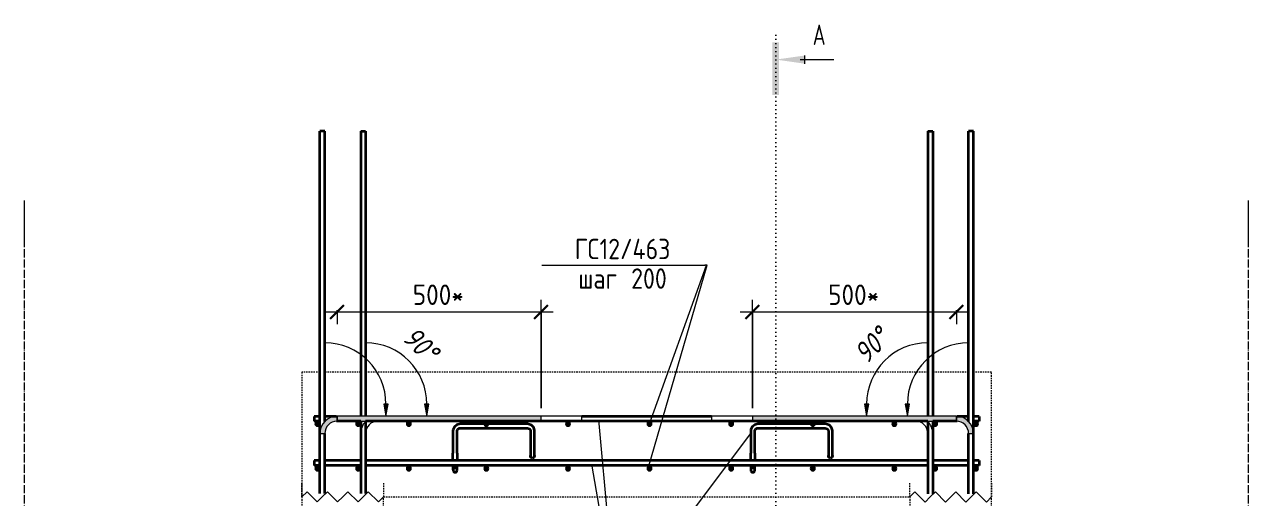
# Model space of a CAD drawing. Header units: millimetres. Extents: x 28954 to 49618, y -2651 to 78735.
# Drawn here: x 46538 to 49538, y -479 to 681 of the extents above; entities that cross this region are included whole.
import ezdxf

# ---------------------------------------------------------------- set-up
doc = ezdxf.new("R2010")
doc.units = ezdxf.units.MM
for name, pattern in [('01 Штриховая _4 мм_', [6, 3.5, -2.5]), ('02 Штрихпунктирная _20 мм_', [25, 20, -2.5, 0, -2.5]), ('04 Пунктир 10мм', [10, 0, -10])]:
    doc.linetypes.add(name, pattern=pattern)
for name, color, linetype, lineweight in [('AA_Dim', 7, 'Continuous', 9), ('AA_Dim-20', 7, 'Continuous', 9), ('AA_Linii', 7, 'Continuous', 9), ('AA_Oformlenie', 7, 'Continuous', 9), ('AA_Razrez', 7, 'Continuous', 9), ('AA_Vinoska', 7, 'Continuous', 9), ('KR_Armatura', 7, 'Continuous', 20), ('KR_Armatura_Tonkie', 7, 'Continuous', 20), ('Оси', 7, 'Continuous', 9)]:
    doc.layers.add(name, color=color, linetype=linetype, lineweight=lineweight)
for name, color, linetype, lineweight, true_color in [('AF_Perekritie', 7, 'Continuous', 60, 0x006a35), ('AF_Perekritie_Опалубка', 7, 'Continuous', 60, 0x006a35), ('AF_Stena_Опалубка', 7, 'Continuous', 20, 0x0063c6)]:
    doc.layers.add(name, color=color, linetype=linetype, lineweight=lineweight, true_color=true_color)
doc.styles.add('ISOCPEUR', font='isocpeur.TTF', dxfattribs={"width": 0.7, "height": 50})
doc.styles.add('ISOCPEUR_1', font='isocpeur.TTF', dxfattribs={"width": 0.9, "height": 50})
doc.styles.add('ISOCPEUR_4', font='isocpeur.TTF', dxfattribs={"width": 0.85, "height": 50})
doc.styles.add('ISOCPEUR_I', font='isocpeui.ttf', dxfattribs={"width": 0.85, "height": 50})
doc.dimstyles.new('00_Точн_3_знака__прозр_', dxfattribs={"dimscale": 304.8, "dimtxt": 50.137748, "dimasz": 0.111549, "dimexe": 0.098425, "dimexo": 0.065617, "dimgap": 0.006562, "dimtad": 1, "dimdec": 3, "dimrnd": 0.001, "dimdsep": 46, "dimtxsty": 'ISOCPEUR_1', "dimblk1": 'OBLIQUE', "dimblk2": 'OBLIQUE', "dimsah": 1, "dimcen": 0.09, "dimdle": 0.098425, "dimazin": 0, "dimtfac": 1, "dimtdec": 4, "dimtix": 1, "dimtmove": 0, "dimatfit": 3, "dimfxl": 1, "dimtvp": 1, "dimtolj": 1, "dimtzin": 0, "dimlwd": 18, "dimlwe": 18, "dimarcsym": 2})

# ---------------------------------------------------------------- blocks, each defined once
blk = doc.blocks.new('Ktcnybwf - Лестница-3686718-В-В Арм')
at = {"layer": 'AF_Perekritie', "linetype": '01 Штриховая _4 мм_', "lineweight": 20}
for p, q in [((76335, -170), (76335, -475)), ((76379, -170), (76335, -170)), ((76479, -170), (76391, -170)), ((77869, -170), (76491, -170)), ((77969, -170), (77881, -170)), ((78025, -170), (77981, -170)), ((78025, -475), (78025, -170)), ((76335, -441.4), (76335, -475)), ((78025, -475), (78025, -441.4)), ((76535, -475), (77825, -475))]:
    blk.add_line(p, q, dxfattribs=at)
blk = doc.blocks.new('261_Лягушка _НесАрм_РабПлоск_ - 10 А240-3789873-В-В Арм')
at = {"layer": 'KR_Armatura', "lineweight": 35, "flags": 128}
for points in [[(77440.2, -403.7), (77439.1, -403.9), (77437.9, -404.4), (77436.9, -405.1), (77436.1, -406.1), (77435.6, -407.3), (77435.3, -408.6), (77435.3, -410), (77435.6, -411.3), (77436.1, -412.5), (77436.9, -413.5), (77437.9, -414.3), (77439.1, -414.7), (77440.2, -414.9)], [(77440.2, -414.9), (77441.4, -414.7), (77442.6, -414.3), (77443.6, -413.5), (77444.4, -412.5), (77444.9, -411.3), (77445.2, -410), (77445.2, -408.6), (77444.9, -407.3), (77444.4, -406.1), (77443.6, -405.1), (77442.6, -404.4), (77441.4, -403.9), (77440.2, -403.7)]]:
    blk.add_lwpolyline(points, dxfattribs=at)
at = {"layer": 'KR_Armatura_Tonkie', "lineweight": 35}
for p, q in [((77617.7, -296.7), (77452.7, -296.7)), ((77435.2, -312.9), (77435.2, -368.3)), ((77445.2, -368.3), (77445.2, -312.9)), ((77452.7, -306.7), (77617.7, -306.7)), ((77625.2, -312.9), (77625.2, -368.3)), ((77635.2, -368.3), (77635.2, -312.9)), ((77435.2, -385.1), (77435.2, -386.3)), ((77445.2, -386.3), (77445.2, -385.1)), ((77625.2, -373.2), (77625.2, -373.9)), ((77625.2, -375.3), (77625.2, -373.9)), ((77635.2, -373.9), (77635.2, -373.2)), ((77635.2, -373.9), (77635.2, -375.3)), ((77435.2, -398.3), (77435.2, -409.3)), ((77445.2, -409.3), (77445.2, -398.3))]:
    blk.add_line(p, q, dxfattribs=at)
at = {"layer": 'KR_Armatura_Tonkie', "lineweight": 35, "flags": 128}
for points in [[(77452.7, -296.7), (77444.7, -298.5), (77438.6, -303.4), (77435.5, -310.4), (77435.2, -312.9)], [(77635.2, -312.9), (77633.3, -305.5), (77628, -299.8), (77620.4, -296.9), (77617.7, -296.7)], [(77445.2, -312.9), (77446.8, -309.2), (77451, -306.9), (77452.7, -306.7)], [(77617.7, -306.7), (77622.6, -308.2), (77625.1, -311.6), (77625.2, -312.9)], [(77435.2, -385.1), (77435.2, -380.4), (77435.2, -373.7), (77435.2, -368.3)], [(77445.2, -368.3), (77445.2, -375.2), (77445.2, -381.6), (77445.2, -385.1)], [(77625.2, -368.3), (77625.2, -373.4), (77625.2, -375.3)], [(77630.2, -380.3), (77626.4, -378.4), (77625.2, -375.3)], [(77635.2, -375.3), (77633.4, -379.1), (77630.2, -380.3)], [(77635.2, -375.3), (77635.2, -373.3), (77635.2, -368.3)]]:
    blk.add_lwpolyline(points, dxfattribs=at)
blk = doc.blocks.new('079_Обозначение загиба стержня _ЭлУзла_ - Сплошные линии-3773023-В-В Арм')
at = {"layer": 'AA_Oformlenie'}
blk.add_hatch(color=256, dxfattribs=at).paths.add_polyline_path([(76641, -277.9), (76646.3, -247.9), (76635.7, -247.9)])
for p, q in [((76646.3, -247.9), (76635.7, -247.9)), ((76635.7, -247.9), (76641, -277.9)), ((76641, -277.9), (76646.3, -247.9)), ((77021, -277.9), (76521, -277.9)), ((76521, -289.9), (77021, -289.9)), ((77021, -289.9), (77021, -277.9))]:
    blk.add_line(p, q, dxfattribs=at)
for centre, radius, start, end in [((76491, -247.9), 150, 0.0049, 90), ((76521, -319.9), 42, 134.2549, 180), ((76521, -319.9), 30, 90, 180)]:
    blk.add_arc(centre, radius, start, end, dxfattribs=at)
blk = doc.blocks.new('079_Обозначение загиба стержня _ЭлУзла_ - Сплошные линии-3773018-В-В Арм')
at = {"layer": 'AA_Oformlenie'}
for points in [[(76541, -277.9), (76546.3, -247.9), (76535.7, -247.9)], [(76391, -319.9), (76392, -312.1), (76395, -304.9), (76400, -298.5), (76406, -293.9), (76413.2, -290.9), (76421, -289.9), (76421, -277.9), (76410.1, -279.3), (76400, -283.5), (76391, -290.6), (76384.6, -298.9), (76380.4, -309), (76379, -319.9)], [(76787, -289.9), (76921, -289.9), (76921, -277.9), (76421, -278.1), (76421, -289.9), (76786.2, -289.9)]]:
    blk.add_hatch(color=256, dxfattribs=at).paths.add_polyline_path(points)
for p, q in [((76546.3, -247.9), (76535.7, -247.9)), ((76535.7, -247.9), (76541, -277.9)), ((76541, -277.9), (76546.3, -247.9)), ((76421, -289.9), (76421, -277.9)), ((76921, -277.9), (76421, -277.9)), ((76921, -277.9), (76421, -277.9)), ((76421, -277.9), (76421, -289.9)), ((76421, -289.9), (76921, -289.9)), ((76421, -289.9), (76921, -289.9)), ((76921, -289.9), (76921, -277.9)), ((76921, -289.9), (76921, -277.9)), ((76379, -319.9), (76391, -319.9))]:
    blk.add_line(p, q, dxfattribs=at)
for centre, radius, start, end in [((76391, -247.9), 150, 0.0049, 90), ((76421, -319.9), 42, 90, 180), ((76421, -319.9), 42, 90, 180), ((76421, -319.9), 30, 90, 180), ((76421, -319.9), 30, 90, 180)]:
    blk.add_arc(centre, radius, start, end, dxfattribs=at)
blk = doc.blocks.new('079_Обозначение загиба стержня _ЭлУзла_ - Сплошные линии-3772940-В-В Арм')
at = {"layer": 'AA_Oformlenie'}
blk.add_hatch(color=256, dxfattribs=at).paths.add_polyline_path([(77719, -277.9), (77724.3, -247.9), (77713.7, -247.9)])
for p, q in [((77713.7, -247.9), (77719, -277.9)), ((77724.3, -247.9), (77713.7, -247.9)), ((77719, -277.9), (77724.3, -247.9)), ((77839, -277.9), (77339, -277.9)), ((77339, -277.9), (77339, -289.9)), ((77339, -289.9), (77839, -289.9))]:
    blk.add_line(p, q, dxfattribs=at)
for centre, radius, start, end in [((77869, -247.9), 150, 90, 179.9951), ((77839, -319.9), 30, 360, 90), ((77839, -319.9), 42, 360, 45.7451)]:
    blk.add_arc(centre, radius, start, end, dxfattribs=at)
blk = doc.blocks.new('079_Обозначение загиба стержня _ЭлУзла_ - Сплошные линии-3772954-В-В Арм')
at = {"layer": 'AA_Oformlenie'}
for points in [[(77819, -277.9), (77824.3, -247.9), (77813.7, -247.9), (77815.7, -259.2)], [(77787, -289.9), (77939, -289.9), (77939, -277.9), (77439, -278.1), (77439, -289.9), (77786.2, -289.9)], [(77981, -319.9), (77979.6, -309), (77975.4, -298.9), (77968.6, -290.1), (77960, -283.5), (77949.9, -279.3), (77939, -278.1), (77939, -289.9), (77946.8, -290.9), (77954, -293.9), (77960.4, -298.9), (77965, -304.9), (77968, -312.1), (77969, -319.9), (77971.1, -319.9)]]:
    blk.add_hatch(color=256, dxfattribs=at).paths.add_polyline_path(points)
for p, q in [((77813.7, -247.9), (77819, -277.9)), ((77824.3, -247.9), (77813.7, -247.9)), ((77819, -277.9), (77824.3, -247.9)), ((77939, -277.9), (77439, -277.9)), ((77439, -277.9), (77439, -289.9)), ((77439, -277.9), (77439, -289.9)), ((77939, -277.9), (77439, -277.9)), ((77439, -289.9), (77939, -289.9)), ((77439, -289.9), (77939, -289.9)), ((77939, -277.9), (77939, -289.9)), ((77939, -289.9), (77939, -277.9)), ((77969, -319.9), (77981, -319.9))]:
    blk.add_line(p, q, dxfattribs=at)
for centre, radius, start, end in [((77969, -247.9), 150, 90, 179.9951), ((77939, -319.9), 42, 360, 90), ((77939, -319.9), 42, 360, 90), ((77939, -319.9), 30, 360, 90), ((77939, -319.9), 30, 360, 90)]:
    blk.add_arc(centre, radius, start, end, dxfattribs=at)
blk = doc.blocks.new('Последовательность узлов - 3мм масшт20 маскировка-904226-В-В Арм')
at = {"layer": 'AA_Oformlenie'}
for p, q in [((76335, -475.1), (76347.5, -462.6)), ((76347.5, -462.6), (76372.5, -487.6)), ((76385, -475.1), (76372.5, -487.6)), ((76385, -475.1), (76397.5, -462.6)), ((76397.5, -462.6), (76422.5, -487.6)), ((76435, -475.1), (76422.5, -487.6)), ((76435, -475.1), (76447.5, -462.6)), ((76447.5, -462.6), (76472.5, -487.6)), ((76485, -475.1), (76472.5, -487.6)), ((76485, -475.1), (76497.5, -462.6)), ((76497.5, -462.6), (76522.5, -487.6)), ((76535, -475.1), (76522.5, -487.6))]:
    blk.add_line(p, q, dxfattribs=at)
blk = doc.blocks.new('Разрез - Номер узла_ сзади-394133-В-В Арм')
at = {"layer": 'AA_Razrez'}
for points in [[(77488.3, 508.7), (77504.2, 508.7), (77504.2, 637.8), (77488.3, 637.8)], [(77567, 585.3), (77567, 605.2), (77496.4, 595.3)]]:
    blk.add_hatch(color=256, dxfattribs=at).paths.add_polyline_path(points)
for p, q in [((77567, 605.2), (77567, 585.3)), ((77556.4, 595.3), (77638.3, 595.3))]:
    blk.add_line(p, q, dxfattribs=at)
blk = doc.blocks.new('DIMBLOCK116-В-В Арм')
at = {"layer": 'AA_Dim-20', "color": 30, "lineweight": 18, "true_color": 0xff8000, "transparency": 16777216}
for p, q in [((47803.8, -257.9), (47803.8, 7.5)), ((47273.8, -22.5), (47833.8, -22.5)), ((47303.8, -18.4), (47303.8, -52.5)), ((47303.8, -22.5), (47303.8, -18.4)), ((47803.8, -22.5), (47803.8, -257.9))]:
    blk.add_line(p, q, dxfattribs=at)
at = {"layer": 'AA_Dim-20', "color": 30, "lineweight": 30, "true_color": 0xff8000, "transparency": 16777216}
for p, q in [((47303.8, -22.5), (47286.8, -39.5)), ((47303.8, -22.5), (47320.8, -5.5)), ((47803.8, -22.5), (47786.8, -39.5)), ((47803.8, -22.5), (47820.8, -5.5))]:
    blk.add_line(p, q, dxfattribs=at)
at = {"layer": 'AA_Dim-20', "color": 0, "lineweight": 18, "transparency": 16777216, "insert": (47489.5, 44.7), "char_height": 50, "width": 154.386, "attachment_point": 1, "line_spacing_factor": 1.135194, "style": 'ISOCPEUR_1'}
blk.add_mtext('500*', dxfattribs=at)
blk = doc.blocks.new('_Oblique')
at = {"color": 0, "linetype": 'ByBlock', "lineweight": -2}
blk.add_line((-0.5, -0.5), (0.5, 0.5), dxfattribs=at)
blk = doc.blocks.new('DIMBLOCK117-В-В Арм')
at = {"layer": 'AA_Dim-20', "color": 30, "lineweight": 18, "true_color": 0xff8000, "transparency": 16777216}
for p, q in [((48321.8, -257.9), (48321.8, 7.5)), ((48291.8, -22.5), (48851.8, -22.5)), ((48321.8, -22.5), (48321.8, -257.9)), ((48821.8, -18.4), (48821.8, -52.5)), ((48821.8, -22.5), (48821.8, -18.4))]:
    blk.add_line(p, q, dxfattribs=at)
at = {"layer": 'AA_Dim-20', "color": 30, "lineweight": 30, "true_color": 0xff8000, "transparency": 16777216}
for p, q in [((48321.8, -22.5), (48304.8, -39.5)), ((48321.8, -22.5), (48338.8, -5.5)), ((48821.8, -22.5), (48804.8, -39.5)), ((48821.8, -22.5), (48838.8, -5.5))]:
    blk.add_line(p, q, dxfattribs=at)
at = {"layer": 'AA_Dim-20', "color": 0, "lineweight": 18, "transparency": 16777216, "insert": (48507.5, 44.7), "char_height": 50, "width": 154.386, "attachment_point": 1, "line_spacing_factor": 1.135194, "style": 'ISOCPEUR_1'}
blk.add_mtext('500*', dxfattribs=at)
blk = doc.blocks.new('044_М_Универсальная с полкой - Марка_Комментарий полка 20-3828349-В-В Арм')
at = {"layer": 'AA_Vinoska'}
blk.add_line((76922.8, 92.2), (77322.8, 92.2), dxfattribs=at)

msp = doc.modelspace()

# ---------------------------------------------------------------- hatches: boundary and pattern name
at = {"layer": 'AA_Oformlenie'}
for points in [[(47255.8079, -302.1072), (47257.3608, -301.9028), (47258.8079, -301.3034), (47260.0505, -300.3498), (47261.004, -299.1072), (47261.6034, -297.6601), (47261.8079, -296.1072), (47261.6034, -294.5543), (47261.004, -293.1072), (47260.0505, -291.8646), (47258.8079, -290.9111), (47257.3608, -290.3116), (47255.8079, -290.1072), (47254.255, -290.3116), (47252.8079, -290.9111), (47251.5652, -291.8646), (47250.6117, -293.1072), (47250.0123, -294.5543), (47249.8079, -296.1072), (47250.0123, -297.6601), (47250.6117, -299.1072), (47251.5652, -300.3498), (47252.8079, -301.3034), (47254.255, -301.9028)], [(47355.8079, -302.1072), (47357.3608, -301.9028), (47358.8079, -301.3034), (47360.0505, -300.3498), (47361.004, -299.1072), (47361.6034, -297.6601), (47361.8079, -296.1072), (47361.6034, -294.5543), (47361.004, -293.1072), (47360.0505, -291.8646), (47358.8079, -290.9111), (47357.3608, -290.3116), (47355.8079, -290.1072), (47354.255, -290.3116), (47352.8079, -290.9111), (47351.5652, -291.8646), (47350.6117, -293.1072), (47350.0123, -294.5543), (47349.8079, -296.1072), (47350.0123, -297.6601), (47350.6117, -299.1072), (47351.5652, -300.3498), (47352.8079, -301.3034), (47354.255, -301.9028)], [(47479.7955, -302.1072), (47481.3484, -301.9028), (47482.7955, -301.3034), (47484.0382, -300.3498), (47484.9917, -299.1072), (47485.5911, -297.6601), (47485.7955, -296.1072), (47485.5911, -294.5543), (47484.9917, -293.1072), (47484.0382, -291.8646), (47482.7955, -290.9111), (47481.3484, -290.3116), (47479.7955, -290.1072), (47478.2426, -290.3116), (47476.7955, -290.9111), (47475.5529, -291.8646), (47474.5994, -293.1072), (47474, -294.5543), (47473.7955, -296.1072), (47474, -297.6601), (47474.5994, -299.1072), (47475.5529, -300.3498), (47476.7955, -301.3034), (47478.2426, -301.9028)], [(47669.7955, -302.1072), (47671.3484, -301.9028), (47672.7955, -301.3034), (47674.0382, -300.3498), (47674.9917, -299.1072), (47675.5911, -297.6601), (47675.7955, -296.1072), (47675.5911, -294.5543), (47674.9917, -293.1072), (47674.0382, -291.8646), (47672.7955, -290.9111), (47671.3484, -290.3116), (47669.7955, -290.1072), (47668.2426, -290.3116), (47666.7955, -290.9111), (47665.5529, -291.8646), (47664.5994, -293.1072), (47664, -294.5543), (47663.7955, -296.1072), (47664, -297.6601), (47664.5994, -299.1072), (47665.5529, -300.3498), (47666.7955, -301.3034), (47668.2426, -301.9028)], [(47869.7955, -302.1072), (47871.3484, -301.9028), (47872.7955, -301.3034), (47874.0382, -300.3498), (47874.9917, -299.1072), (47875.5911, -297.6601), (47875.7955, -296.1072), (47875.5911, -294.5543), (47874.9917, -293.1072), (47874.0382, -291.8646), (47872.7955, -290.9111), (47871.3484, -290.3116), (47869.7955, -290.1072), (47868.2426, -290.3116), (47866.7955, -290.9111), (47865.5529, -291.8646), (47864.5994, -293.1072), (47864, -294.5543), (47863.7955, -296.1072), (47864, -297.6601), (47864.5994, -299.1072), (47865.5529, -300.3498), (47866.7955, -301.3034), (47868.2426, -301.9028)], [(48069.7955, -302.1072), (48071.3484, -301.9028), (48072.7955, -301.3034), (48074.0382, -300.3498), (48074.9917, -299.1072), (48075.5911, -297.6601), (48075.7955, -296.1072), (48075.5911, -294.5543), (48074.9917, -293.1072), (48074.0382, -291.8646), (48072.7955, -290.9111), (48071.3484, -290.3116), (48069.7955, -290.1072), (48068.2426, -290.3116), (48066.7955, -290.9111), (48065.5529, -291.8646), (48064.5994, -293.1072), (48064, -294.5543), (48063.7955, -296.1072), (48064, -297.6601), (48064.5994, -299.1072), (48065.5529, -300.3498), (48066.7955, -301.3034), (48068.2426, -301.9028)], [(48269.7955, -302.1072), (48271.3484, -301.9028), (48272.7955, -301.3034), (48274.0382, -300.3498), (48274.9917, -299.1072), (48275.5911, -297.6601), (48275.7955, -296.1072), (48275.5911, -294.5543), (48274.9917, -293.1072), (48274.0382, -291.8646), (48272.7955, -290.9111), (48271.3484, -290.3116), (48269.7955, -290.1072), (48268.0581, -290.3881), (48266.7955, -290.9111), (48265.5529, -291.8646), (48264.5994, -293.1072), (48264, -294.5543), (48263.7955, -296.1072), (48264, -297.6601), (48264.5994, -299.1072), (48265.5529, -300.3498), (48266.7955, -301.3034), (48268.2426, -301.9028)], [(48469.7955, -302.1072), (48471.3484, -301.9028), (48472.7955, -301.3034), (48474.0382, -300.3498), (48474.9917, -299.1072), (48475.5911, -297.6601), (48475.7955, -296.1072), (48475.5911, -294.5543), (48474.9917, -293.1072), (48474.0382, -291.8646), (48472.7955, -290.9111), (48471.3484, -290.3116), (48469.7955, -290.1072), (48468.2426, -290.3116), (48466.7955, -290.9111), (48465.5529, -291.8646), (48464.5994, -293.1072), (48464, -294.5543), (48463.7955, -296.1072), (48464, -297.6601), (48464.5994, -299.1072), (48465.5529, -300.3498), (48466.7955, -301.3034), (48468.2426, -301.9028)], [(48669.7955, -302.1072), (48671.3484, -301.9028), (48672.7955, -301.3034), (48674.0382, -300.3498), (48674.9917, -299.1072), (48675.5911, -297.6601), (48675.7955, -296.1072), (48675.5911, -294.5543), (48674.9917, -293.1072), (48674.0382, -291.8646), (48672.7955, -290.9111), (48671.3484, -290.3116), (48669.7955, -290.1072), (48668.2426, -290.3116), (48666.7955, -290.9111), (48665.5529, -291.8646), (48664.5994, -293.1072), (48664, -294.5543), (48663.7955, -296.1072), (48664, -297.6601), (48664.5994, -299.1072), (48665.5529, -300.3498), (48666.7955, -301.3034), (48668.2426, -301.9028)], [(48769.8079, -302.1072), (48771.3608, -301.9028), (48772.8079, -301.3034), (48774.0505, -300.3498), (48775.004, -299.1072), (48775.6034, -297.6601), (48775.8079, -296.1072), (48775.6034, -294.5543), (48775.004, -293.1072), (48774.0505, -291.8646), (48772.8079, -290.9111), (48771.3608, -290.3116), (48769.8079, -290.1072), (48768.255, -290.3116), (48766.8079, -290.9111), (48765.5652, -291.8646), (48764.6117, -293.1072), (48764.0123, -294.5543), (48763.8079, -296.1072), (48764.0123, -297.6601), (48764.6117, -299.1072), (48765.5652, -300.3498), (48766.8079, -301.3034), (48768.255, -301.9028)], [(48869.8079, -302.1072), (48871.3608, -301.9028), (48872.8079, -301.3034), (48874.0505, -300.3498), (48875.004, -299.1072), (48875.6034, -297.6601), (48875.8079, -296.1072), (48875.6034, -294.5543), (48875.004, -293.1072), (48874.0505, -291.8646), (48872.8079, -290.9111), (48871.3608, -290.3116), (48869.8079, -290.1072), (48868.255, -290.3116), (48866.8079, -290.9111), (48865.5652, -291.8646), (48864.6117, -293.1072), (48864.0123, -294.5543), (48863.8079, -296.1072), (48864.0123, -297.6601), (48864.6117, -299.1072), (48865.5652, -300.3498), (48866.8079, -301.3034), (48868.255, -301.9028)], [(47255.8079, -411.7408), (47257.3608, -411.5364), (47258.8079, -410.937), (47260.0505, -409.9835), (47261.004, -408.7408), (47261.6034, -407.2937), (47261.8079, -405.7408), (47261.6034, -404.1879), (47261.004, -402.7408), (47260.0505, -401.4982), (47258.8079, -400.5447), (47257.3608, -399.9453), (47255.8079, -399.7408), (47254.255, -399.9453), (47252.8079, -400.5447), (47251.5652, -401.4982), (47250.6117, -402.7408), (47250.0123, -404.1879), (47249.8079, -405.7408), (47250.0123, -407.2937), (47250.6117, -408.7408), (47251.5652, -409.9835), (47252.8079, -410.937), (47254.255, -411.5364)], [(47355.8079, -411.7408), (47357.3608, -411.5364), (47358.8079, -410.937), (47360.0505, -409.9835), (47361.004, -408.7408), (47361.6034, -407.2937), (47361.8079, -405.7408), (47361.6034, -404.1879), (47361.004, -402.7408), (47360.0505, -401.4982), (47358.8079, -400.5447), (47357.3608, -399.9453), (47355.8079, -399.7408), (47354.255, -399.9453), (47352.8079, -400.5447), (47351.5652, -401.4982), (47350.6117, -402.7408), (47350.0123, -404.1879), (47349.8079, -405.7408), (47350.0123, -407.2937), (47350.6117, -408.7408), (47351.5652, -409.9835), (47352.8079, -410.937), (47354.255, -411.5364)], [(47479.7955, -411.7408), (47481.3484, -411.5364), (47482.7955, -410.937), (47484.0382, -409.9835), (47484.9917, -408.7408), (47485.5911, -407.2937), (47485.7955, -405.7408), (47485.5911, -404.1879), (47484.9917, -402.7408), (47484.0382, -401.4982), (47482.7955, -400.5447), (47481.3484, -399.9453), (47479.7955, -399.7408), (47478.2426, -399.9453), (47476.7955, -400.5447), (47475.5529, -401.4982), (47474.5994, -402.7408), (47474, -404.1879), (47473.7955, -405.7408), (47474, -407.2937), (47474.5994, -408.7408), (47475.5529, -409.9835), (47476.7955, -410.937), (47478.2426, -411.5364)], [(47669.7955, -411.7408), (47671.3484, -411.5364), (47672.7955, -410.937), (47674.0382, -409.9835), (47674.9917, -408.7408), (47675.5911, -407.2937), (47675.7955, -405.7408), (47675.5911, -404.1879), (47674.9917, -402.7408), (47674.0382, -401.4982), (47672.7955, -400.5447), (47671.3484, -399.9453), (47669.7955, -399.7408), (47668.2426, -399.9453), (47666.7955, -400.5447), (47665.5529, -401.4982), (47664.5994, -402.7408), (47664, -404.1879), (47663.7955, -405.7408), (47664, -407.2937), (47664.5994, -408.7408), (47665.5529, -409.9835), (47666.7955, -410.937), (47668.2426, -411.5364)], [(47869.7955, -411.7408), (47871.3484, -411.5364), (47872.7955, -410.937), (47874.0382, -409.9835), (47874.9917, -408.7408), (47875.5911, -407.2937), (47875.7955, -405.7408), (47875.5911, -404.1879), (47874.9917, -402.7408), (47874.0382, -401.4982), (47872.7955, -400.5447), (47871.3484, -399.9453), (47869.7955, -399.7408), (47868.2426, -399.9453), (47866.7955, -400.5447), (47865.5529, -401.4982), (47864.5994, -402.7408), (47864, -404.1879), (47863.7955, -405.7408), (47864, -407.2937), (47864.5994, -408.7408), (47865.5529, -409.9835), (47866.7955, -410.937), (47868.2426, -411.5364)], [(48069.7955, -411.7408), (48071.3484, -411.5364), (48072.7955, -410.937), (48074.0382, -409.9835), (48074.9917, -408.7408), (48075.5911, -407.2937), (48075.7955, -405.7408), (48075.5911, -404.1879), (48074.9917, -402.7408), (48074.0382, -401.4982), (48072.7955, -400.5447), (48071.3484, -399.9453), (48069.7955, -399.7408), (48068.2426, -399.9453), (48066.7955, -400.5447), (48065.5529, -401.4982), (48064.5994, -402.7408), (48064, -404.1879), (48063.7955, -405.7408), (48064, -407.2937), (48064.5994, -408.7408), (48065.5529, -409.9835), (48066.7955, -410.937), (48068.2426, -411.5364)], [(48269.7955, -411.7408), (48271.3484, -411.5364), (48272.7955, -410.937), (48274.0382, -409.9835), (48274.9917, -408.7408), (48275.5911, -407.2937), (48275.7955, -405.7408), (48275.5911, -404.1879), (48274.9917, -402.7408), (48274.0382, -401.4982), (48272.7955, -400.5447), (48271.3484, -399.9453), (48269.7955, -399.7408), (48268.0581, -400.0217), (48266.7955, -400.5447), (48265.5529, -401.4982), (48264.5994, -402.7408), (48264, -404.1879), (48263.7955, -405.7408), (48264, -407.2937), (48264.5994, -408.7408), (48265.5529, -409.9835), (48266.7955, -410.937), (48268.2426, -411.5364)], [(48469.7955, -411.7408), (48471.3484, -411.5364), (48472.7955, -410.937), (48474.0382, -409.9835), (48474.9917, -408.7408), (48475.5911, -407.2937), (48475.7955, -405.7408), (48475.5911, -404.1879), (48474.9917, -402.7408), (48474.0382, -401.4982), (48472.7955, -400.5447), (48471.3484, -399.9453), (48469.7955, -399.7408), (48468.2426, -399.9453), (48466.7955, -400.5447), (48465.5529, -401.4982), (48464.5994, -402.7408), (48464, -404.1879), (48463.7955, -405.7408), (48464, -407.2937), (48464.5994, -408.7408), (48465.5529, -409.9835), (48466.7955, -410.937), (48468.2426, -411.5364)], [(48669.7955, -411.7408), (48671.3484, -411.5364), (48672.7955, -410.937), (48674.0382, -409.9835), (48674.9917, -408.7408), (48675.5911, -407.2937), (48675.7955, -405.7408), (48675.5911, -404.1879), (48674.9917, -402.7408), (48674.0382, -401.4982), (48672.7955, -400.5447), (48671.3484, -399.9453), (48669.7955, -399.7408), (48668.2426, -399.9453), (48666.7955, -400.5447), (48665.5529, -401.4982), (48664.5994, -402.7408), (48664, -404.1879), (48663.7955, -405.7408), (48664, -407.2937), (48664.5994, -408.7408), (48665.5529, -409.9835), (48666.7955, -410.937), (48668.2426, -411.5364)], [(48769.8079, -411.7408), (48771.3608, -411.5364), (48772.8079, -410.937), (48774.0505, -409.9835), (48775.004, -408.7408), (48775.6034, -407.2937), (48775.8079, -405.7408), (48775.6034, -404.1879), (48775.004, -402.7408), (48774.0505, -401.4982), (48772.8079, -400.5447), (48771.3608, -399.9453), (48769.8079, -399.7408), (48768.255, -399.9453), (48766.8079, -400.5447), (48765.5652, -401.4982), (48764.6117, -402.7408), (48764.0123, -404.1879), (48763.8079, -405.7408), (48764.0123, -407.2937), (48764.6117, -408.7408), (48765.5652, -409.9835), (48766.8079, -410.937), (48768.255, -411.5364)], [(48869.8079, -411.7408), (48871.3608, -411.5364), (48872.8079, -410.937), (48874.0505, -409.9835), (48875.004, -408.7408), (48875.6034, -407.2937), (48875.8079, -405.7408), (48875.6034, -404.1879), (48875.004, -402.7408), (48874.0505, -401.4982), (48872.8079, -400.5447), (48871.3608, -399.9453), (48869.8079, -399.7408), (48868.255, -399.9453), (48866.8079, -400.5447), (48865.5652, -401.4982), (48864.6117, -402.7408), (48864.0123, -404.1879), (48863.8079, -405.7408), (48864.0123, -407.2937), (48864.6117, -408.7408), (48865.5652, -409.9835), (48866.8079, -410.937), (48868.255, -411.5364)]]:
    msp.add_hatch(color=256, dxfattribs=at).paths.add_polyline_path(points)

# ---------------------------------------------------------------- linework, layer by layer
at = {"layer": 'AA_Linii'}
for centre, start, end in [((47255.8079, -296.1072), 0, 180), ((47255.8079, -296.1072), 180, 360), ((47355.8079, -296.1072), 0, 180), ((47355.8079, -296.1072), 180, 360), ((47479.7955, -296.1072), 0, 180), ((47479.7955, -296.1072), 180, 360), ((47669.7955, -296.1072), 0, 180), ((47669.7955, -296.1072), 180, 360), ((47869.7955, -296.1072), 0, 180), ((47869.7955, -296.1072), 180, 360), ((48069.7955, -296.1072), 0, 180), ((48069.7955, -296.1072), 180, 360), ((48269.7955, -296.1072), 0, 180), ((48269.7955, -296.1072), 180, 360), ((48469.7955, -296.1072), 0, 180), ((48469.7955, -296.1072), 180, 360), ((48669.7955, -296.1072), 0, 180), ((48669.7955, -296.1072), 180, 360), ((48769.8079, -296.1072), 0, 180), ((48769.8079, -296.1072), 180, 360), ((48869.8079, -296.1072), 0, 180), ((48869.8079, -296.1072), 180, 360), ((47255.8079, -405.7408), 0, 180), ((47255.8079, -405.7408), 180, 360), ((47355.8079, -405.7408), 0, 180), ((47355.8079, -405.7408), 180, 360), ((47479.7955, -405.7408), 0, 180), ((47479.7955, -405.7408), 180, 360), ((47669.7955, -405.7408), 0, 180), ((47669.7955, -405.7408), 180, 360), ((47869.7955, -405.7408), 0, 180), ((47869.7955, -405.7408), 180, 360), ((48069.7955, -405.7408), 0, 180), ((48069.7955, -405.7408), 180, 360), ((48269.7955, -405.7408), 0, 180), ((48269.7955, -405.7408), 180, 360), ((48469.7955, -405.7408), 0, 180), ((48469.7955, -405.7408), 180, 360), ((48669.7955, -405.7408), 0, 180), ((48669.7955, -405.7408), 180, 360), ((48769.8079, -405.7408), 0, 180), ((48769.8079, -405.7408), 180, 360), ((48869.8079, -405.7408), 0, 180), ((48869.8079, -405.7408), 180, 360)]:
    msp.add_arc(centre, 6, start, end, dxfattribs=at)
at = {"layer": 'AA_Razrez', "color": 7, "linetype": '04 Пунктир 10мм', "true_color": 0xffffff}
msp.add_line((48379.1625, 655.2556), (48379.1625, -2532.5839), dxfattribs=at)
at = {"layer": 'AA_Vinoska'}
for p, q in [((48067.4925, -402.7501), (48211.0291, 92.1712)), ((48069.7955, -296.1072), (48209.5803, 92.1712)), ((48209.5803, 92.1712), (48205.5922, 92.1712)), ((48211.0291, 92.1712), (48205.5922, 92.1712)), ((47944.4683, -286.3756), (47985.4485, -727.143)), ((48317.5711, -320.0537), (48122.814, -578.0342)), ((47927.6311, -395.446), (47985.1146, -727.143))]:
    msp.add_line(p, q, dxfattribs=at)
at = {"layer": 'AF_Stena_Опалубка', "linetype": '01 Штриховая _4 мм_'}
for p, q in [((47217.8079, -475.038), (47217.8079, -441.361)), ((47417.8079, -441.361), (47417.8079, -475.038)), ((48707.8079, -475.038), (48707.8079, -441.361)), ((48907.8079, -441.361), (48907.8079, -475.038)), ((47217.8079, -475.038), (47217.8079, -1700)), ((47417.8079, -1700), (47417.8079, -475.038)), ((48707.8079, -475.038), (48707.8079, -1700)), ((48907.8079, -1700), (48907.8079, -475.038))]:
    msp.add_line(p, q, dxfattribs=at)
at = {"layer": 'KR_Armatura_Tonkie', "lineweight": 35}
for p, q in [((47273.8079, 420), (47261.8079, 420)), ((47261.8079, -467.0636), (47261.8079, 420)), ((47273.8079, -290.5873), (47273.8079, 420)), ((47361.8079, 420), (47361.8079, -277.8928)), ((47361.8079, 420), (47373.8079, 420)), ((47373.8079, 420), (47373.8079, -277.8928)), ((48751.8079, 420), (48751.8079, -277.8928)), ((48751.8079, 420), (48763.8079, 420)), ((48763.8079, 420), (48763.8079, -277.8928)), ((48863.8079, 420), (48851.8079, 420)), ((48851.8079, -290.5873), (48851.8079, 420)), ((48863.8079, -467.2984), (48863.8079, 420)), ((47261.8079, -278.1072), (47247.8079, -278.1072)), ((47247.8079, -278.1072), (47247.8079, -290.1072)), ((47261.8079, -290.1072), (47247.8079, -290.1072)), ((47302.1793, -278.1072), (47273.8079, -278.1072)), ((47274.2229, -290.1072), (47273.8079, -290.1072)), ((47361.8079, -290.1072), (47302.1793, -290.1072)), ((47361.8079, -289.8928), (47361.8079, -467.0636)), ((47373.8079, -289.8928), (47373.8079, -467.0636)), ((48751.8079, -290.1072), (47373.8079, -290.1072)), ((48221.8079, -278.1072), (47903.8079, -278.1072)), ((48751.8079, -289.8928), (48751.8079, -467.2984)), ((48763.8079, -289.8928), (48763.8079, -467.2984)), ((48823.4365, -290.1072), (48763.8079, -290.1072)), ((48851.8079, -278.1072), (48823.4365, -278.1072)), ((48851.8079, -290.1072), (48851.3928, -290.1072)), ((48877.8079, -278.1072), (48863.8079, -278.1072)), ((48877.8079, -290.1072), (48863.8079, -290.1072)), ((48877.8079, -278.1072), (48877.8079, -290.1072)), ((47273.8079, -467.0636), (47273.8079, -319.8928)), ((48851.8079, -467.2984), (48851.8079, -319.8928)), ((47261.8079, -386.3326), (47247.8079, -386.3326)), ((47247.8079, -386.3326), (47247.8079, -398.3326)), ((47361.8079, -386.3326), (47273.8079, -386.3326)), ((48751.8079, -386.3326), (47373.8079, -386.3326)), ((48851.8079, -386.3326), (48763.8079, -386.3326)), ((48877.8079, -386.3326), (48863.8079, -386.3326)), ((48877.8079, -386.3326), (48877.8079, -398.3326)), ((47261.8079, -398.3326), (47247.8079, -398.3326)), ((47361.8079, -398.3326), (47273.8079, -398.3326)), ((48751.8079, -398.3326), (47373.8079, -398.3326)), ((48851.8079, -398.3326), (48763.8079, -398.3326)), ((48877.8079, -398.3326), (48863.8079, -398.3326))]:
    msp.add_line(p, q, dxfattribs=at)
at = {"layer": 'Оси'}
for p, q in [((46537.8079, 150.0524), (46537.8079, 250.0524)), ((49537.8079, 150.0524), (49537.8079, 250.0524))]:
    msp.add_line(p, q, dxfattribs=at)
at = {"layer": 'Оси', "linetype": '02 Штрихпунктирная _20 мм_'}
for p, q in [((46537.8079, -2323.4624), (46537.8079, 150.0524)), ((49537.8079, -2323.4624), (49537.8079, 150.0524))]:
    msp.add_line(p, q, dxfattribs=at)

# ---------------------------------------------------------------- block references
at = {"layer": 'AA_Oformlenie'}
for name, p in [('079_Обозначение загиба стержня _ЭлУзла_ - Сплошные линии-3773018-В-В Арм', (-29117.1921, 0)), ('079_Обозначение загиба стержня _ЭлУзла_ - Сплошные линии-3773023-В-В Арм', (-29117.1921, 0)), ('079_Обозначение загиба стержня _ЭлУзла_ - Сплошные линии-3772940-В-В Арм', (-29117.1921, 0)), ('079_Обозначение загиба стержня _ЭлУзла_ - Сплошные линии-3772954-В-В Арм', (-29117.1921, 0)), ('Последовательность узлов - 3мм масшт20 маскировка-904226-В-В Арм', (-29117.1921, 0)), ('Последовательность узлов - 3мм масшт20 маскировка-904226-В-В Арм', (-27627.1921, -0.2348))]:
    msp.add_blockref(name, p, dxfattribs=at)
at = {"layer": 'AA_Razrez'}
msp.add_blockref('Разрез - Номер узла_ сзади-394133-В-В Арм', (-29117.1921, 0), dxfattribs=at)
at = {"layer": 'AA_Vinoska'}
msp.add_blockref('044_М_Универсальная с полкой - Марка_Комментарий полка 20-3828349-В-В Арм', (-29117.1921, 0), dxfattribs=at)
at = {"layer": 'AF_Perekritie_Опалубка', "linetype": '01 Штриховая _4 мм_', "lineweight": 20}
msp.add_blockref('Ktcnybwf - Лестница-3686718-В-В Арм', (-29117.1921, 0), dxfattribs=at)
at = {"layer": 'KR_Armatura_Tonkie', "lineweight": 35}
for p in [(-29847.1921, 0), (-29117.1921, 0)]:
    msp.add_blockref('261_Лягушка _НесАрм_РабПлоск_ - 10 А240-3789873-В-В Арм', p, dxfattribs=at)

# ---------------------------------------------------------------- texts
at = {"layer": 'AA_Razrez', "insert": (48469.755, 681.1478), "char_height": 50, "width": 38.160325, "attachment_point": 1, "style": 'ISOCPEUR'}
msp.add_mtext('\\fISOCPEUR|b0|i0|c204|p34|;\\W.7;А', dxfattribs=at)
at = {"layer": 'AA_Vinoska', "char_height": 50, "attachment_point": 1, "style": 'ISOCPEUR_4'}
for s, insert, width in [('ГС', (47886.5072, 156.7117), 73.594912), ('12/463', (47947.229, 156.7117), 213.970394), ('шаг', (47895.3472, 84.2683), 124.021056), (' 200', (47997.6748, 84.2683), 141.73835)]:
    msp.add_mtext(s, dxfattribs=dict(at, insert=insert, width=width))
at = {"layer": 'AA_Vinoska', "char_height": 50, "width": 106.303763, "attachment_point": 1, "style": 'ISOCPEUR_I'}
for insert, rotation in [((48566.2991, -116.6104), 45), ((47496.4478, -53.7415), 315)]:
    msp.add_mtext('90°', dxfattribs=dict(at, insert=insert, rotation=rotation))

# ---------------------------------------------------------------- dimensions: what is measured, and where the dimension line sits
at = {"layer": 'AA_Dim', "color": 30, "lineweight": 18, "true_color": 0xff8000}
for base, p1, p2, picture, middle in [((47803.8079, -22.4762), (47303.8079, 1.5655), (47803.8079, -277.8928), 'DIMBLOCK116-В-В Арм', (47553.8079, 4.5238)), ((48821.8079, -22.4762), (48321.8079, -277.8928), (48821.8079, 1.5655), 'DIMBLOCK117-В-В Арм', (48571.8079, 4.5238))]:
    dim = msp.add_linear_dim(base=base, p1=p1, p2=p2, dimstyle='00_Точн_3_знака__прозр_', override={"dimpost": '<>*', "dimfxl": 572.79745}, dxfattribs=at)
    dim.commit()
    dim.dimension.update_dxf_attribs({"geometry": picture, "text_midpoint": middle})

doc.saveas('drawing.dxf')
